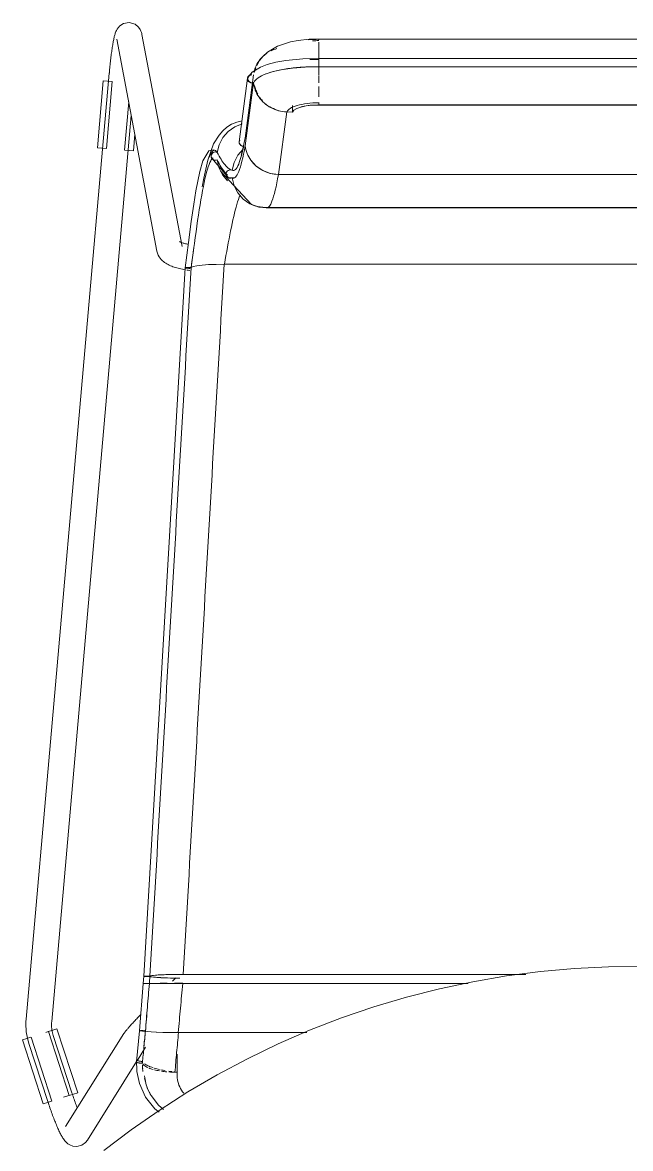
# Model space of a CAD drawing. Header units: millimetres. Extents: x 79795 to 317870, y -36033 to 97293.
# Drawn here: x 158699 to 158984, y 12620 to 13148 of the extents above; entities that cross this region are included whole.
import ezdxf

# ---------------------------------------------------------------- set-up
doc = ezdxf.new("R2010")
doc.units = ezdxf.units.MM
doc.header["$MEASUREMENT"] = 0
doc.layers.add('I-FURN', color=8, linetype='CONTINUOUS', lineweight=9)

msp = doc.modelspace()

# ---------------------------------------------------------------- linework, layer by layer
at = {"layer": 'I-FURN'}
for p, q in [((158746.11, 13147.37), (158744.46, 13146.33)), ((158748.87, 13147.86), (158746.11, 13147.37)), ((158751.62, 13147.02), (158748.87, 13147.86)), ((158742.06, 13142.06), (158741.95, 13141.66)), ((158742.17, 13142.46), (158742.06, 13142.06)), ((158742.3, 13142.85), (158742.17, 13142.46)), ((158742.44, 13143.26), (158742.3, 13142.85)), ((158742.61, 13143.69), (158742.44, 13143.26)), ((158742.82, 13144.16), (158742.61, 13143.69)), ((158743.13, 13144.72), (158742.82, 13144.16)), ((158743.6, 13145.42), (158743.13, 13144.72)), ((158744.46, 13146.33), (158743.6, 13145.42)), ((158751.62, 13147.02), (158753.2, 13145.7)), ((158753.2, 13145.7), (158753.95, 13144.62)), ((158753.95, 13144.62), (158754.32, 13143.82)), ((158754.32, 13143.82), (158754.54, 13143.2)), ((158754.54, 13143.2), (158754.67, 13142.68)), ((158754.67, 13142.68), (158754.76, 13142.27)), ((158773.58, 13042.97), (158754.76, 13142.27)), ((158740.98, 13136.78), (158740.89, 13136.19)), ((158741.08, 13137.35), (158740.98, 13136.78)), ((158741.17, 13137.9), (158741.08, 13137.35)), ((158741.26, 13138.43), (158741.17, 13137.9)), ((158741.36, 13138.94), (158741.26, 13138.43)), ((158741.45, 13139.44), (158741.36, 13138.94)), ((158741.55, 13139.92), (158741.45, 13139.44)), ((158741.65, 13140.38), (158741.55, 13139.92)), ((158741.74, 13140.82), (158741.65, 13140.38)), ((158741.84, 13141.25), (158741.74, 13140.82)), ((158741.95, 13141.66), (158741.84, 13141.25)), ((158742.97, 13140.03), (158761.79, 13040.74)), ((158813.58, 13133.94), (158818.29, 13136.81)), ((158818.29, 13136.81), (158824.44, 13138.83)), ((158824.44, 13138.83), (158827.94, 13139.48)), ((158827.94, 13139.48), (158833.15, 13140)), ((158833.15, 13140), (158837.67, 13140.08)), ((158837.67, 13140.08), (158837.67, 13139.91)), ((159132.52, 13140.08), (158837.67, 13140.08)), ((158837.67, 13139.78), (158837.67, 13140.06)), ((158837.67, 13136.84), (158837.67, 13138.59)), ((158740.27, 13131.66), (158740.19, 13130.96)), ((158740.36, 13132.35), (158740.27, 13131.66)), ((158740.44, 13133.02), (158740.36, 13132.35)), ((158740.53, 13133.69), (158740.44, 13133.02)), ((158740.62, 13134.33), (158740.53, 13133.69)), ((158740.71, 13134.97), (158740.62, 13134.33)), ((158740.8, 13135.59), (158740.71, 13134.97)), ((158740.89, 13136.19), (158740.8, 13135.59)), ((158809.93, 13130.03), (158811.6, 13132.1)), ((158811.6, 13132.1), (158813.58, 13133.94)), ((158837.67, 13133.98), (158837.67, 13136.56)), ((158837.67, 13133.82), (158837.67, 13130.8)), ((158837.67, 13130.8), (158837.67, 13133.81)), ((158739.72, 13126.59), (158739.64, 13125.84)), ((158739.79, 13127.33), (158739.72, 13126.59)), ((158739.87, 13128.07), (158739.79, 13127.33)), ((158739.94, 13128.81), (158739.87, 13128.07)), ((158740.02, 13129.53), (158739.94, 13128.81)), ((158740.11, 13130.25), (158740.02, 13129.53)), ((158740.19, 13130.96), (158740.11, 13130.25)), ((158806.46, 13124.65), (158810.29, 13126.96)), ((158808.6, 13127.76), (158809.93, 13130.03)), ((158810.29, 13126.96), (158813.46, 13128.15)), ((158813.46, 13128.15), (158817.5, 13129.23)), ((158817.5, 13129.23), (158822.22, 13130.1)), ((158825.27, 13126.51), (158819.83, 13125.68)), ((158822.22, 13130.1), (158830.11, 13130.89)), ((158831.26, 13126.99), (158825.27, 13126.51)), ((158830.11, 13130.89), (158837.67, 13131.04)), ((158837.67, 13127.08), (158831.26, 13126.99)), ((158837.67, 13131.04), (158837.67, 13130.97)), ((159132.52, 13131.04), (158837.67, 13131.04)), ((158837.67, 13127.09), (158837.67, 13131.04)), ((158837.67, 13130.97), (158837.67, 13130.78)), ((158837.67, 13130.78), (158837.67, 13130.47)), ((158837.67, 13130.47), (158837.67, 13130.08)), ((158837.67, 13130.08), (158837.67, 13129.63)), ((158837.67, 13129.63), (158837.67, 13129.14)), ((158837.67, 13129.14), (158837.67, 13128.64)), ((158837.67, 13128.64), (158837.67, 13128.16)), ((158837.67, 13128.16), (158837.67, 13127.74)), ((158837.67, 13127.74), (158837.67, 13127.41)), ((158837.67, 13127.41), (158837.67, 13127.19)), ((158837.67, 13127.19), (158837.67, 13127.09)), ((158837.67, 13127.11), (158837.67, 13123.3)), ((158837.67, 13123.3), (158837.67, 13127.11)), ((158837.67, 13127.08), (159132.52, 13127.08)), ((158739.49, 13124.18), (158700.54, 12680.86)), ((158739.51, 13124.34), (158739.49, 13124.18)), ((158739.57, 13125.09), (158739.51, 13124.34)), ((158739.64, 13125.84), (158739.57, 13125.09)), ((158800.36, 13091.99), (158804.21, 13121.77)), ((158803.21, 13093.64), (158807.06, 13123.33)), ((158804.57, 13122.27), (158806.46, 13124.65)), ((158806.28, 13117.36), (158806.9, 13122.14)), ((158813.51, 13124), (158813, 13123.81)), ((158816.33, 13124.88), (158813.51, 13124)), ((158819.83, 13125.68), (158816.33, 13124.88)), ((158837.67, 13119.54), (158837.67, 13123.1)), ((158733.92, 13089.16), (158736.68, 13120.57)), ((158736.68, 13120.57), (158738.72, 13120.4)), ((158738.15, 13088.79), (158740.91, 13120.2)), ((158738.72, 13120.4), (158740.78, 13120.21)), ((158803.19, 13090.09), (158807.03, 13119.79)), ((158837.67, 13116.07), (158837.67, 13117.92)), ((158837.67, 13116.06), (158837.67, 13115.59)), ((158837.67, 13113.09), (158837.67, 13115.55)), ((158748.58, 13110.65), (158746.6, 13088.05)), ((158818.74, 13076.71), (158822.6, 13105.99)), ((158822.6, 13105.99), (158825.31, 13105.92)), ((158825.31, 13108.93), (158825.31, 13105.92)), ((158825.31, 13105.92), (158825.95, 13106.78)), ((158825.95, 13106.78), (158827.3, 13107.57)), ((158827.3, 13107.57), (158829.29, 13108.24)), ((158829.29, 13108.24), (158831.78, 13108.75)), ((158831.78, 13108.75), (158834.63, 13109.07)), ((158834.63, 13109.07), (158837.67, 13109.18)), ((159132.52, 13109.24), (158837.67, 13109.24)), ((158837.67, 13109.18), (159132.52, 13109.18)), ((158712.5, 12679.81), (158749.79, 13104.31)), ((158796.8, 13100.16), (158794.6, 13098.78)), ((158799.17, 13101.19), (158796.8, 13100.16)), ((158801.81, 13100.33), (158798.3, 13098.93)), ((158801.67, 13101.84), (158799.17, 13101.19)), ((158750.83, 13087.68), (158751.52, 13095.57)), ((158790.89, 13095.13), (158788.38, 13091.02)), ((158792.62, 13097.1), (158790.89, 13095.13)), ((158794.6, 13098.78), (158792.62, 13097.1)), ((158795.22, 13096.76), (158792.73, 13093.93)), ((158798.3, 13098.93), (158795.22, 13096.76)), ((158801.96, 13088.12), (158803.33, 13094.42)), ((158735.96, 13088.98), (158733.92, 13089.16)), ((158788.38, 13091.02), (158785.71, 13083.39)), ((158790.99, 13090.61), (158790.09, 13086.98)), ((158792.73, 13093.93), (158790.99, 13090.61)), ((158800.41, 13092.23), (158800.35, 13091.76)), ((158800.35, 13091.76), (158800.41, 13091.29)), ((158800.6, 13092.67), (158800.41, 13092.23)), ((158800.41, 13091.29), (158800.6, 13090.85)), ((158800.6, 13090.85), (158800.9, 13090.47)), ((158800.9, 13090.47), (158801.28, 13090.17)), ((158801.28, 13090.17), (158801.73, 13089.97)), ((158801.73, 13089.97), (158802.22, 13089.9)), ((158802.22, 13089.9), (158802.72, 13089.93)), ((158738.03, 13088.8), (158735.96, 13088.98)), ((158748.78, 13087.86), (158746.72, 13088.04)), ((158750.83, 13087.68), (158748.78, 13087.86)), ((158783.31, 13083.03), (158786.08, 13087.67)), ((158786.08, 13087.67), (158788.27, 13088.2)), ((158787.29, 13085.76), (158787.21, 13085.28)), ((158787.21, 13085.28), (158787.27, 13084.79)), ((158787.22, 13085.28), (158787.29, 13085.76)), ((158787.28, 13084.79), (158787.22, 13085.28)), ((158787.27, 13084.79), (158787.46, 13084.33)), ((158787.46, 13084.33), (158787.28, 13084.79)), ((158787.48, 13086.22), (158787.29, 13085.76)), ((158787.29, 13085.76), (158787.49, 13086.21)), ((158787.41, 13084.42), (158795.54, 13075)), ((158787.57, 13084.15), (158787.44, 13084.36)), ((158787.75, 13083.93), (158787.46, 13084.33)), ((158787.46, 13084.33), (158787.74, 13083.93)), ((158787.78, 13086.61), (158787.48, 13086.22)), ((158787.49, 13086.21), (158787.79, 13086.61)), ((158787.74, 13083.93), (158788.12, 13083.61)), ((158788.13, 13083.61), (158787.75, 13083.93)), ((158788.17, 13086.92), (158787.78, 13086.61)), ((158787.79, 13086.61), (158788.17, 13086.92)), ((158788.17, 13086.92), (158788.63, 13087.11)), ((158788.63, 13087.11), (158788.17, 13086.92)), ((158788.27, 13088.2), (158789.18, 13087.9)), ((158788.63, 13087.11), (158789.12, 13087.19)), ((158789.12, 13087.19), (158788.63, 13087.11)), ((158789.12, 13087.19), (158789.62, 13087.14)), ((158789.62, 13087.15), (158789.12, 13087.19)), ((158790.09, 13086.98), (158789.62, 13087.15)), ((158789.62, 13087.14), (158790.09, 13086.98)), ((158799.7, 13085.72), (158797.94, 13082.32)), ((158802.2, 13088.59), (158799.7, 13085.72)), ((158801.2, 13085.69), (158801.96, 13088.12)), ((158781.91, 13078.03), (158783.31, 13083.03)), ((158785.71, 13083.39), (158783.82, 13074.87)), ((158788.12, 13083.61), (158788.57, 13083.4)), ((158788.58, 13083.4), (158788.13, 13083.61)), ((158788.57, 13083.4), (158789.07, 13083.31)), ((158789.07, 13083.31), (158788.58, 13083.4)), ((158789.57, 13083.34), (158789.07, 13083.31)), ((158789.07, 13083.31), (158789.57, 13083.34)), ((158790.04, 13083.49), (158789.57, 13083.34)), ((158789.57, 13083.34), (158790.04, 13083.49)), ((158790.83, 13079.88), (158790.04, 13083.49)), ((158790.04, 13083.49), (158790.82, 13079.88)), ((158790.82, 13079.88), (158792.46, 13076.56)), ((158792.47, 13076.56), (158790.83, 13079.88)), ((158795.14, 13078.52), (158795.59, 13078.73)), ((158795.59, 13078.73), (158795.14, 13078.53)), ((158795.59, 13078.73), (158796.08, 13078.81)), ((158796.08, 13078.81), (158795.59, 13078.73)), ((158796.08, 13078.81), (158796.58, 13078.77)), ((158796.58, 13078.77), (158796.08, 13078.81)), ((158796.37, 13078.89), (158796.8, 13078.71)), ((158796.58, 13078.77), (158797.05, 13078.61)), ((158797.05, 13078.61), (158796.58, 13078.77)), ((158797.94, 13082.32), (158797.05, 13078.61)), ((158805.82, 13083.32), (158808.31, 13080.58)), ((158808.31, 13080.58), (158811.39, 13078.52)), ((158780.1, 13069.01), (158781.91, 13078.03)), ((158783.82, 13074.87), (158783.08, 13070.81)), ((158791.52, 13078.23), (158806.13, 13062.53)), ((158792.46, 13076.56), (158794.87, 13073.72)), ((158794.87, 13073.72), (158792.47, 13076.56)), ((158794.21, 13076.86), (158794.28, 13077.35)), ((158794.27, 13077.35), (158794.21, 13076.86)), ((158794.28, 13076.37), (158794.21, 13076.86)), ((158794.21, 13076.86), (158794.27, 13076.37)), ((158794.46, 13077.81), (158794.27, 13077.35)), ((158794.27, 13076.37), (158794.46, 13075.91)), ((158794.28, 13077.35), (158794.47, 13077.81)), ((158794.47, 13075.91), (158794.28, 13076.37)), ((158794.76, 13078.21), (158794.46, 13077.81)), ((158794.46, 13075.91), (158794.76, 13075.5)), ((158794.47, 13077.81), (158794.76, 13078.21)), ((158794.76, 13075.5), (158794.47, 13075.91)), ((158795.14, 13078.53), (158794.76, 13078.21)), ((158794.76, 13078.21), (158795.14, 13078.52)), ((158795.14, 13075.19), (158794.76, 13075.5)), ((158794.76, 13075.5), (158795.14, 13075.19)), ((158795.59, 13074.99), (158795.14, 13075.19)), ((158795.14, 13075.19), (158795.59, 13074.99)), ((158795.24, 13075.14), (158798.12, 13075.09)), ((158796.08, 13074.91), (158795.59, 13074.99)), ((158795.59, 13074.99), (158796.08, 13074.9)), ((158796.58, 13074.94), (158796.08, 13074.91)), ((158796.08, 13074.9), (158796.58, 13074.94)), ((158797.05, 13075.11), (158796.58, 13074.94)), ((158796.58, 13074.94), (158797.05, 13075.1)), ((158797.05, 13075.1), (158797.94, 13071.39)), ((158811.42, 13078.5), (158814.97, 13077.19)), ((158814.97, 13077.19), (158818.74, 13076.71)), ((159151.45, 13076.71), (158818.74, 13076.71)), ((158818.74, 13076.71), (159151.45, 13076.71)), ((158779.07, 13062.7), (158780.1, 13069.01)), ((158797.94, 13071.39), (158799.7, 13067.99)), ((158799.7, 13068), (158797.95, 13071.39)), ((158802.21, 13065.13), (158799.7, 13068)), ((158799.7, 13067.99), (158802.2, 13065.12)), ((158802.2, 13065.12), (158805.34, 13062.95)), ((158805.34, 13062.96), (158802.21, 13065.13)), ((158805.03, 13063.13), (158809.49, 13061.4)), ((158808.91, 13061.59), (158805.34, 13062.96)), ((158805.34, 13062.95), (158808.91, 13061.59)), ((158777.89, 13054.68), (158779.07, 13062.7)), ((158806.13, 13062.53), (158808.05, 13061.83)), ((158812.7, 13061.11), (158808.91, 13061.59)), ((158808.91, 13061.59), (158812.7, 13061.11)), ((158809.49, 13061.4), (158813.24, 13060.96)), ((159157.49, 13061.11), (158812.7, 13061.11)), ((158812.7, 13061.11), (159157.49, 13061.11)), ((158813.24, 13060.96), (159118.04, 13060.96)), ((158776.53, 13044.75), (158777.89, 13054.68)), ((158772.36, 13045.2), (158772.38, 13045.19)), ((158772.38, 13045.19), (158772.45, 13045.15)), ((158772.45, 13045.15), (158772.54, 13045.1)), ((158772.54, 13045.1), (158772.69, 13045.02)), ((158772.69, 13045.02), (158772.89, 13044.94)), ((158772.89, 13044.94), (158773.12, 13044.84)), ((158773.12, 13044.84), (158773.39, 13044.74)), ((158773.39, 13044.74), (158773.69, 13044.63)), ((158773.69, 13044.63), (158774.03, 13044.53)), ((158774.03, 13044.53), (158774.39, 13044.42)), ((158774.39, 13044.42), (158774.79, 13044.31)), ((158774.79, 13044.31), (158775.21, 13044.2)), ((158774.98, 13032.89), (158776.53, 13044.75)), ((158775.21, 13044.2), (158775.65, 13044.1)), ((158775.65, 13044.1), (158776.12, 13044)), ((158776.12, 13044), (158776.62, 13043.9)), ((158761.79, 13040.74), (158762.04, 13039.75)), ((158762.04, 13039.75), (158762.41, 13038.86)), ((158762.41, 13038.86), (158762.84, 13038.07)), ((158762.84, 13038.07), (158763.33, 13037.38)), ((158763.33, 13037.38), (158763.84, 13036.78)), ((158763.84, 13036.78), (158764.36, 13036.26)), ((158774.98, 13032.89), (158755.69, 12700.98)), ((158764.36, 13036.26), (158764.89, 13035.81)), ((158764.89, 13035.81), (158765.42, 13035.41)), ((158765.42, 13035.41), (158765.96, 13035.05)), ((158765.96, 13035.05), (158766.5, 13034.73)), ((158766.5, 13034.73), (158767.03, 13034.44)), ((158767.03, 13034.44), (158767.58, 13034.17)), ((158767.58, 13034.17), (158768.15, 13033.91)), ((158768.15, 13033.91), (158768.72, 13033.68)), ((158768.72, 13033.68), (158769.3, 13033.46)), ((158769.3, 13033.46), (158769.89, 13033.25)), ((158769.89, 13033.25), (158770.49, 13033.06)), ((158770.49, 13033.06), (158771.11, 13032.88)), ((158771.11, 13032.88), (158771.74, 13032.7)), ((158771.74, 13032.7), (158772.38, 13032.54)), ((158772.38, 13032.54), (158773.04, 13032.39)), ((158773.04, 13032.39), (158773.71, 13032.25)), ((158773.71, 13032.25), (158774.39, 13032.11)), ((158774.39, 13032.11), (158775.08, 13031.99)), ((158775.05, 13032.95), (158774.98, 13032.89)), ((158774.98, 13032.89), (158775.05, 13032.95)), ((158774.98, 13032.89), (158775.04, 13032.84)), ((158775.04, 13032.84), (158774.98, 13032.89)), ((158775.04, 13032.84), (158775.23, 13032.79)), ((158775.22, 13032.79), (158775.04, 13032.84)), ((158775.24, 13033), (158775.05, 13032.95)), ((158775.05, 13032.95), (158775.24, 13033)), ((158775.51, 13032.75), (158775.22, 13032.79)), ((158775.23, 13032.79), (158775.52, 13032.75)), ((158775.54, 13033.04), (158775.24, 13033)), ((158775.24, 13033), (158775.54, 13033.04)), ((158775.89, 13032.71), (158775.51, 13032.75)), ((158775.52, 13032.75), (158775.9, 13032.71)), ((158775.93, 13033.07), (158775.54, 13033.04)), ((158775.54, 13033.04), (158775.92, 13033.07)), ((158775.79, 13031.87), (158776.5, 13031.76)), ((158776.34, 13032.69), (158775.89, 13032.71)), ((158775.9, 13032.71), (158776.35, 13032.69)), ((158775.92, 13033.07), (158776.38, 13033.1)), ((158776.38, 13033.1), (158775.93, 13033.07)), ((158776.83, 13032.68), (158776.34, 13032.69)), ((158776.35, 13032.69), (158776.84, 13032.68)), ((158776.88, 13033.1), (158776.38, 13033.1)), ((158776.38, 13033.1), (158776.87, 13033.1)), ((158776.5, 13031.76), (158777.23, 13031.66)), ((158777.33, 13032.68), (158776.83, 13032.68)), ((158776.84, 13032.68), (158777.34, 13032.68)), ((158776.87, 13033.1), (158777.37, 13033.1)), ((158777.37, 13033.1), (158776.88, 13033.1)), ((158777.84, 13033.08), (158777.37, 13033.1)), ((158777.37, 13033.1), (158777.84, 13033.08)), ((158778.75, 13033.48), (158777.84, 13033.08)), ((158777.84, 13033.08), (158778.75, 13033.48)), ((158780.49, 13033.85), (158778.75, 13033.48)), ((158778.75, 13033.48), (158780.48, 13033.85)), ((158782.99, 13034.16), (158780.49, 13033.85)), ((158780.49, 13033.85), (158782.95, 13034.16)), ((158782.98, 13034.16), (158786.04, 13034.4)), ((158786.09, 13034.4), (158782.99, 13034.16)), ((158789.62, 13034.55), (158786.09, 13034.4)), ((158786.09, 13034.4), (158789.56, 13034.55)), ((158793.39, 13034.61), (158789.62, 13034.55)), ((158789.62, 13034.55), (158793.31, 13034.61)), ((159176.79, 13034.61), (158793.39, 13034.61)), ((158793.39, 13034.61), (159176.79, 13034.61)), ((158957.43, 12704.62), (158941.5, 12703.19)), ((158973.41, 12705.4), (158957.43, 12704.62)), ((158989.41, 12705.55), (158973.41, 12705.4)), ((158755.42, 12697.63), (158755.68, 12700.98)), ((158755.75, 12701.01), (158755.69, 12700.98)), ((158755.69, 12700.98), (158755.76, 12700.96)), ((158755.94, 12701.04), (158755.75, 12701.01)), ((158755.76, 12700.96), (158755.95, 12700.93)), ((158756.23, 12701.06), (158755.94, 12701.04)), ((158755.95, 12700.93), (158756.24, 12700.91)), ((158756.62, 12701.08), (158756.23, 12701.06)), ((158756.24, 12700.91), (158756.62, 12700.89)), ((158757.07, 12701.09), (158756.62, 12701.08)), ((158756.62, 12700.89), (158757.07, 12700.88)), ((158757.56, 12701.09), (158757.07, 12701.09)), ((158757.07, 12700.88), (158757.57, 12700.87)), ((158758.05, 12701.09), (158757.56, 12701.09)), ((158757.57, 12700.87), (158758.06, 12700.88)), ((158758.52, 12701.08), (158758.05, 12701.09)), ((158758.06, 12700.88), (158758.53, 12700.88)), ((158759.41, 12701.29), (158758.52, 12701.08)), ((158758.53, 12700.88), (158759.43, 12700.67)), ((158761.16, 12701.49), (158759.41, 12701.29)), ((158759.43, 12700.67), (158761.18, 12700.48)), ((158763.66, 12701.65), (158761.16, 12701.49)), ((158761.18, 12700.48), (158763.68, 12700.32)), ((158766.79, 12701.77), (158763.66, 12701.65)), ((158763.68, 12700.32), (158766.8, 12700.2)), ((158770.36, 12701.85), (158766.79, 12701.77)), ((158766.8, 12700.2), (158770.35, 12700.12)), ((158770.65, 12700.24), (158769.18, 12698.71)), ((158770.35, 12700.12), (158772.6, 12700.09)), ((158774.14, 12701.88), (158770.36, 12701.85)), ((158934.72, 12701.88), (158774.14, 12701.88)), ((158774.14, 12701.88), (158934.72, 12701.88)), ((158925.63, 12701.13), (158909.86, 12698.44)), ((158941.5, 12703.19), (158925.63, 12701.13)), ((158755.41, 12697.63), (158753.59, 12675.42)), ((158755.48, 12697.63), (158755.41, 12697.63)), ((158755.41, 12697.63), (158755.48, 12697.62)), ((158755.48, 12697.62), (158755.42, 12697.63)), ((158755.42, 12697.63), (158755.48, 12697.63)), ((158755.96, 12697.62), (158755.67, 12697.62)), ((158755.67, 12697.62), (158755.96, 12697.62)), ((158756.35, 12697.63), (158755.96, 12697.63)), ((158756.35, 12697.62), (158755.96, 12697.62)), ((158755.96, 12697.62), (158756.34, 12697.62)), ((158755.97, 12697.63), (158756.35, 12697.63)), ((158756.34, 12697.62), (158756.79, 12697.62)), ((158756.35, 12697.63), (158756.8, 12697.63)), ((158756.8, 12697.63), (158756.35, 12697.63)), ((158756.8, 12697.62), (158756.35, 12697.62)), ((158756.79, 12697.62), (158757.28, 12697.62)), ((158756.8, 12697.63), (158757.29, 12697.63)), ((158757.29, 12697.63), (158756.8, 12697.63)), ((158757.29, 12697.62), (158756.8, 12697.62)), ((158757.28, 12697.62), (158757.78, 12697.62)), ((158757.29, 12697.63), (158757.79, 12697.63)), ((158757.79, 12697.63), (158757.29, 12697.63)), ((158757.78, 12697.62), (158757.29, 12697.62)), ((158758.25, 12697.62), (158757.78, 12697.62)), ((158757.78, 12697.62), (158758.25, 12697.62)), ((158757.79, 12697.63), (158758.26, 12697.63)), ((158758.26, 12697.63), (158757.79, 12697.63)), ((158759.14, 12697.6), (158758.25, 12697.62)), ((158758.25, 12697.62), (158759.14, 12697.6)), ((158760.88, 12697.59), (158759.14, 12697.6)), ((158759.14, 12697.6), (158760.89, 12697.59)), ((158760.9, 12697.66), (158759.15, 12697.65)), ((158759.16, 12697.65), (158760.91, 12697.66)), ((158763.39, 12697.58), (158760.89, 12697.59)), ((158760.89, 12697.59), (158763.39, 12697.58)), ((158763.4, 12697.67), (158760.9, 12697.66)), ((158760.91, 12697.66), (158763.41, 12697.67)), ((158766.52, 12697.57), (158763.39, 12697.58)), ((158763.39, 12697.58), (158766.52, 12697.57)), ((158766.53, 12697.68), (158763.4, 12697.67)), ((158763.41, 12697.67), (158766.53, 12697.68)), ((158770.09, 12697.56), (158766.52, 12697.57)), ((158766.52, 12697.57), (158770.09, 12697.56)), ((158770.09, 12697.69), (158773.87, 12697.69)), ((158773.87, 12697.69), (158770.09, 12697.69)), ((158773.88, 12697.56), (158770.09, 12697.56)), ((158770.09, 12697.56), (158773.88, 12697.56)), ((158907.62, 12697.56), (158773.88, 12697.56)), ((158773.88, 12697.56), (158907.62, 12697.56)), ((158894.21, 12695.11), (158878.71, 12691.17)), ((158909.86, 12698.44), (158894.21, 12695.11)), ((158878.71, 12691.17), (158863.37, 12686.6)), ((158753.61, 12682.46), (158754.06, 12682.93)), ((158863.37, 12686.6), (158848.23, 12681.43)), ((158700.46, 12679.72), (158700.43, 12678.58)), ((158700.43, 12678.58), (158700.45, 12677.44)), ((158700.54, 12680.86), (158700.46, 12679.72)), ((158712.43, 12678.46), (158712.45, 12679.12)), ((158712.44, 12677.8), (158712.43, 12678.46)), ((158712.48, 12677.13), (158712.44, 12677.8)), ((158712.45, 12679.12), (158712.49, 12679.78)), ((158712.49, 12679.78), (158712.5, 12679.81)), ((158748.87, 12677.29), (158749.16, 12677.61)), ((158749.16, 12677.61), (158749.46, 12677.94)), ((158749.46, 12677.94), (158749.77, 12678.3)), ((158749.77, 12678.3), (158750.1, 12678.66)), ((158750.1, 12678.66), (158750.45, 12679.04)), ((158750.45, 12679.04), (158750.8, 12679.43)), ((158750.8, 12679.43), (158751.17, 12679.83)), ((158751.17, 12679.83), (158751.55, 12680.24)), ((158751.55, 12680.24), (158751.94, 12680.67)), ((158751.94, 12680.67), (158752.35, 12681.1)), ((158752.35, 12681.1), (158752.76, 12681.55)), ((158752.76, 12681.55), (158753.18, 12682)), ((158753.18, 12682), (158753.61, 12682.46)), ((158848.23, 12681.43), (158833.31, 12675.66)), ((158700.45, 12677.44), (158700.51, 12676.3)), ((158700.51, 12676.3), (158700.61, 12675.16)), ((158700.61, 12675.16), (158700.76, 12674.03)), ((158700.76, 12674.03), (158700.96, 12672.9)), ((158700.78, 12671.81), (158702.75, 12672.44)), ((158700.96, 12672.9), (158701.2, 12671.79)), ((158712.56, 12642.48), (158702.87, 12672.48)), ((158709.68, 12674.68), (158710.84, 12675.06)), ((158710.94, 12675.09), (158720.63, 12645.08)), ((158711.06, 12675.13), (158713.03, 12675.76)), ((158712.54, 12676.48), (158712.48, 12677.13)), ((158712.63, 12675.82), (158712.54, 12676.48)), ((158712.74, 12675.17), (158712.63, 12675.82)), ((158712.88, 12674.52), (158712.74, 12675.17)), ((158713.05, 12673.88), (158712.88, 12674.52)), ((158713.03, 12675.76), (158714.98, 12676.39)), ((158713.24, 12673.25), (158713.05, 12673.88)), ((158721.95, 12646.43), (158713.24, 12673.25)), ((158724.67, 12646.39), (158714.98, 12676.39)), ((158746.34, 12674.16), (158719.03, 12630.57)), ((158746.34, 12674.16), (158746.55, 12674.48)), ((158746.55, 12674.48), (158746.73, 12674.74)), ((158746.73, 12674.74), (158746.91, 12674.97)), ((158746.91, 12674.97), (158747.08, 12675.19)), ((158747.08, 12675.19), (158747.26, 12675.41)), ((158747.26, 12675.41), (158747.45, 12675.64)), ((158747.45, 12675.64), (158747.65, 12675.88)), ((158747.65, 12675.88), (158747.87, 12676.14)), ((158747.87, 12676.14), (158748.1, 12676.4)), ((158748.1, 12676.4), (158748.34, 12676.68)), ((158748.34, 12676.68), (158748.6, 12676.98)), ((158748.6, 12676.98), (158748.87, 12677.29)), ((158753.58, 12675.42), (158752.16, 12660.93)), ((158753.65, 12675.45), (158753.58, 12675.42)), ((158753.58, 12675.42), (158753.65, 12675.4)), ((158753.59, 12675.42), (158753.65, 12675.45)), ((158753.66, 12675.4), (158753.59, 12675.42)), ((158753.84, 12675.47), (158753.65, 12675.45)), ((158753.65, 12675.45), (158753.84, 12675.47)), ((158753.65, 12675.4), (158753.84, 12675.37)), ((158754.13, 12675.5), (158753.84, 12675.47)), ((158753.84, 12675.47), (158754.13, 12675.5)), ((158753.84, 12675.37), (158754.14, 12675.35)), ((158754.14, 12675.35), (158753.85, 12675.37)), ((158754.51, 12675.51), (158754.13, 12675.5)), ((158754.13, 12675.5), (158754.51, 12675.51)), ((158754.14, 12675.35), (158754.52, 12675.34)), ((158754.53, 12675.34), (158754.14, 12675.35)), ((158754.96, 12675.52), (158754.51, 12675.51)), ((158754.51, 12675.51), (158754.97, 12675.52)), ((158754.52, 12675.34), (158754.98, 12675.33)), ((158754.98, 12675.33), (158754.53, 12675.34)), ((158755.45, 12675.53), (158754.96, 12675.52)), ((158754.97, 12675.52), (158755.46, 12675.53)), ((158754.98, 12675.33), (158755.47, 12675.32)), ((158755.47, 12675.32), (158754.98, 12675.33)), ((158755.47, 12675.32), (158755.96, 12675.32)), ((158755.97, 12675.32), (158755.47, 12675.32)), ((158756.42, 12675.52), (158755.95, 12675.53)), ((158755.95, 12675.53), (158756.42, 12675.52)), ((158755.96, 12675.32), (158756.44, 12675.33)), ((158756.44, 12675.33), (158755.97, 12675.32)), ((158756.44, 12675.33), (158757.33, 12675.14)), ((158757.32, 12675.14), (158756.44, 12675.33)), ((158757.33, 12675.14), (158759.06, 12674.96)), ((158759.04, 12674.96), (158757.33, 12675.14)), ((158759.06, 12674.96), (158761.54, 12674.81)), ((158761.5, 12674.81), (158759.06, 12674.96)), ((158761.54, 12674.81), (158764.64, 12674.69)), ((158764.57, 12674.7), (158761.54, 12674.81)), ((158764.64, 12674.69), (158768.07, 12674.62)), ((158768.08, 12674.62), (158764.64, 12674.69)), ((158768.17, 12674.62), (158771.93, 12674.59)), ((158771.81, 12674.59), (158768.17, 12674.62)), ((158771.93, 12674.59), (158832.05, 12674.59)), ((158832.05, 12674.59), (158771.93, 12674.59)), ((158833.31, 12675.66), (158818.63, 12669.29)), ((158698.83, 12671.18), (158700.78, 12671.81)), ((158708.52, 12641.17), (158698.83, 12671.18)), ((158701.2, 12671.79), (158701.48, 12670.68)), ((158701.48, 12670.68), (158701.81, 12669.59)), ((158701.81, 12669.59), (158701.83, 12669.54)), ((158701.83, 12669.54), (158710.54, 12642.73)), ((158752.47, 12661.34), (158756.51, 12667.79)), ((158818.63, 12669.29), (158804.22, 12662.35)), ((158752.37, 12656.37), (158752.29, 12661.83)), ((158771.23, 12664.55), (158771.23, 12654.8)), ((158804.22, 12662.35), (158790.1, 12654.83)), ((158729.2, 12624.2), (158752.23, 12660.97)), ((158753.59, 12650.72), (158752.37, 12656.37)), ((158771.28, 12656.04), (158770.24, 12656.04)), ((158790.1, 12654.83), (158776.29, 12646.75)), ((158722.06, 12646.11), (158721.95, 12646.43)), ((158722.29, 12645.41), (158722.06, 12646.11)), ((158724.67, 12646.39), (158722.72, 12645.76)), ((158756.49, 12644.4), (158753.59, 12650.72)), ((158759.06, 12645.11), (158757.15, 12648.8)), ((158776.29, 12646.75), (158762.81, 12638.13)), ((158710.47, 12641.8), (158708.52, 12641.17)), ((158712.44, 12642.44), (158710.47, 12641.8)), ((158710.69, 12642.27), (158710.54, 12642.73)), ((158710.93, 12641.53), (158710.69, 12642.27)), ((158711.18, 12640.79), (158710.93, 12641.53)), ((158711.43, 12640.06), (158711.18, 12640.79)), ((158718.05, 12644.25), (158720.53, 12645.05)), ((158722.72, 12645.76), (158720.75, 12645.12)), ((158722.52, 12644.72), (158722.29, 12645.41)), ((158722.75, 12644.04), (158722.52, 12644.72)), ((158722.99, 12643.36), (158722.75, 12644.04)), ((158723.22, 12642.69), (158722.99, 12643.36)), ((158723.46, 12642.02), (158723.22, 12642.69)), ((158723.69, 12641.36), (158723.46, 12642.02)), ((158723.93, 12640.72), (158723.69, 12641.36)), ((158724.16, 12640.08), (158723.93, 12640.72)), ((158760.83, 12638.87), (158756.49, 12644.4)), ((158762.56, 12640.54), (158759.06, 12645.11)), ((158711.68, 12639.33), (158711.43, 12640.06)), ((158711.93, 12638.61), (158711.68, 12639.33)), ((158712.19, 12637.89), (158711.93, 12638.61)), ((158712.44, 12637.19), (158712.19, 12637.89)), ((158712.7, 12636.49), (158712.44, 12637.19)), ((158712.95, 12635.8), (158712.7, 12636.49)), ((158713.21, 12635.12), (158712.95, 12635.8)), ((158724.4, 12639.46), (158724.16, 12640.08)), ((158762.81, 12638.13), (158749.69, 12628.97)), ((158762.88, 12637.23), (158760.83, 12638.87)), ((158764.91, 12638.58), (158762.56, 12640.54)), ((158713.46, 12634.46), (158713.21, 12635.12)), ((158713.71, 12633.8), (158713.46, 12634.46)), ((158713.96, 12633.16), (158713.71, 12633.8)), ((158714.22, 12632.54), (158713.96, 12633.16)), ((158714.46, 12631.93), (158714.22, 12632.54)), ((158714.71, 12631.33), (158714.46, 12631.93)), ((158714.96, 12630.75), (158714.71, 12631.33)), ((158715.2, 12630.19), (158714.96, 12630.75)), ((158715.44, 12629.65), (158715.2, 12630.19)), ((158715.68, 12629.12), (158715.44, 12629.65)), ((158715.91, 12628.61), (158715.68, 12629.12)), ((158716.14, 12628.12), (158715.91, 12628.61)), ((158716.38, 12627.64), (158716.14, 12628.12)), ((158716.61, 12627.19), (158716.38, 12627.64)), ((158716.83, 12626.75), (158716.61, 12627.19)), ((158717.06, 12626.32), (158716.83, 12626.75)), ((158717.29, 12625.91), (158717.06, 12626.32)), ((158717.53, 12625.51), (158717.29, 12625.91)), ((158717.77, 12625.12), (158717.53, 12625.51)), ((158718.03, 12624.73), (158717.77, 12625.12)), ((158749.69, 12628.97), (158736.95, 12619.3)), ((158718.3, 12624.34), (158718.03, 12624.73)), ((158718.62, 12623.94), (158718.3, 12624.34)), ((158718.99, 12623.51), (158718.62, 12623.94)), ((158719.45, 12623.05), (158718.99, 12623.51)), ((158720.08, 12622.53), (158719.45, 12623.05)), ((158720.99, 12621.96), (158720.08, 12622.53)), ((158722.37, 12621.44), (158720.99, 12621.96)), ((158724.35, 12621.27), (158722.37, 12621.44)), ((158726.57, 12621.86), (158724.35, 12621.27)), ((158728.31, 12623.08), (158726.57, 12621.86)), ((158728.31, 12623.08), (158729.2, 12624.2))]:
    msp.add_line(p, q, dxfattribs=at)
for centre, major_axis, ratio, start_param, end_param in [((158837.67, 13135.8), (-12.4, 0), 0.287441, 4.712389, 4.950404), ((158837.67, 13124.33), (0, -15.75), 0.000004, 5.8107, 5.99294), ((158802.31, 13091.76), (-1.96, 0), 0.955139, 5.775592, 8.064923), ((158818.87, 13091.78), (-15.78, 0), 0.955139, 0.112537, 0.354036), ((158818.87, 13091.78), (-15.78, 0), 0.955139, 0.354206, 0.595753), ((158818.87, 13091.78), (-15.78, 0), 0.955139, 0.595876, 1.562553)]:
    msp.add_ellipse(centre, major_axis=major_axis, ratio=ratio, start_param=start_param, end_param=end_param, dxfattribs=at)
for points in [[(158832.7, 13139.77), (158834.28, 13139.92), (158835.95, 13139.99), (158837.67, 13139.99)], [(158818.06, 13135.63), (158817.11, 13135.38), (158816.17, 13135.03), (158815.28, 13134.6)], [(158807.24, 13119.78), (158807.59, 13120.51), (158808.9, 13121.91), (158812.6, 13123.81), (158817.67, 13125.34), (158823.81, 13126.45), (158830.67, 13127.08), (158835.32, 13127.15), (158837.67, 13127.11)], [(158807.52, 13124.74), (158807.67, 13125.4), (158807.87, 13126.05), (158808.11, 13126.68)], [(158833.4, 13130.49), (158834.82, 13130.53), (158836.24, 13130.53), (158837.67, 13130.51)], [(158806.77, 13119.63), (158806.69, 13119.62), (158806.52, 13119.6), (158806.36, 13119.6), (158806.27, 13119.61)], [(158807.03, 13119.79), (158807.18, 13118.55), (158807.76, 13116.17), (158809.53, 13112.83), (158812.06, 13109.99), (158815.2, 13107.8), (158818.8, 13106.39), (158821.3, 13106.03), (158822.6, 13105.99)], [(158808.12, 13116.2), (158807.86, 13116.88), (158807.7, 13117.58), (158807.55, 13118.28)], [(158809.02, 13114.28), (158808.69, 13114.86), (158808.47, 13115.48), (158808.28, 13116.11)], [(158811.31, 13111.14), (158810.79, 13111.69), (158810.26, 13112.27), (158809.87, 13112.91)], [(158822.84, 13106), (158823.1, 13107.11), (158826.48, 13109.28), (158833.88, 13110.25), (158837.67, 13110.3)], [(158819.06, 13106.54), (158817.83, 13106.87), (158815.5, 13107.83), (158813.19, 13109.2), (158812.2, 13110.01)], [(158836.83, 13109.23), (158834.05, 13109.17), (158830.91, 13108.9), (158829.29, 13108.29)], [(158803.19, 13090.09), (158802.17, 13084.59), (158800.12, 13076.52), (158798.07, 13074.56), (158797.05, 13075.11)], [(158812.7, 13061.11), (158812.88, 13061.01), (158813.06, 13060.96), (158813.24, 13060.96)], [(158779.02, 13042.25), (158778.63, 13039.22), (158778.25, 13036.15), (158777.86, 13033.09)], [(158758.52, 12701.08), (158761.74, 12756.49), (158768.18, 12867.25), (158774.62, 12977.85), (158777.84, 13033.08)], [(158783.73, 12868.37), (158786.92, 12923.83), (158790.12, 12979.25), (158793.31, 13034.61)], [(158774.14, 12701.88), (158777.34, 12757.4), (158780.53, 12812.93), (158783.73, 12868.37)], [(158758.53, 12700.88), (158757.94, 12700.87), (158756.43, 12700.87), (158755.69, 12700.95), (158755.68, 12700.98)], [(158758.52, 12701.08), (158758.48, 12700.51), (158758.39, 12699.35), (158758.3, 12698.2), (158758.25, 12697.62)], [(158758.53, 12700.88), (158758.48, 12700.34), (158758.39, 12699.26), (158758.3, 12698.17), (158758.26, 12697.63)], [(158756.44, 12675.33), (158756.74, 12679.04), (158757.35, 12686.46), (158757.95, 12693.9), (158758.25, 12697.62)], [(158772.85, 12686.07), (158773.19, 12689.9), (158773.53, 12693.73), (158773.88, 12697.56)], [(158757.63, 12690.08), (158757.67, 12690.49), (158757.7, 12690.9), (158757.73, 12691.31)], [(158756.42, 12675.52), (158756.73, 12679.16), (158757.03, 12682.81), (158757.33, 12686.47)], [(158771.81, 12674.59), (158772.16, 12678.42), (158772.5, 12682.24), (158772.85, 12686.07)], [(158756.44, 12675.33), (158756.2, 12672.81), (158755.72, 12667.77), (158755.24, 12662.82), (158755, 12660.38)], [(158756.42, 12675.52), (158756.19, 12673.14), (158755.95, 12670.78), (158755.72, 12668.43)], [(158771.93, 12674.59), (158771.63, 12671.46), (158771.04, 12665.21), (158770.5, 12659.07), (158770.24, 12656.04)], [(158752.35, 12661.68), (158752.39, 12661.64), (158752.51, 12661.54), (158752.81, 12661.41), (158753.19, 12661.29), (158753.65, 12661.2), (158754.14, 12661.13), (158754.64, 12661.1), (158754.95, 12661.1), (158755.1, 12661.11)], [(158757.55, 12658.21), (158756.85, 12658.53), (158755.71, 12659.23), (158755.15, 12659.98), (158755, 12660.38)], [(158755.04, 12659.55), (158755.05, 12658.89), (158755.09, 12658.25), (158755.15, 12657.6)], [(158755.18, 12656.38), (158755.09, 12657.2), (158755.08, 12658.02), (158755.09, 12658.85)], [(158756.01, 12660.02), (158756.42, 12659.7), (158756.94, 12659.37), (158757.58, 12659.07)], [(158757.83, 12658.95), (158758.46, 12658.65), (158759.21, 12658.38), (158760.02, 12658.11)], [(158759.98, 12657.32), (158759.25, 12657.53), (158758.61, 12657.76), (158758.01, 12658.01)], [(158760.45, 12657.96), (158761.26, 12657.71), (158762.13, 12657.48), (158763.05, 12657.26)], [(158763.03, 12656.64), (158762.19, 12656.79), (158761.38, 12656.95), (158760.65, 12657.14)], [(158763.71, 12657.11), (158764.35, 12656.97), (158765.02, 12656.83), (158765.7, 12656.71)], [(158766.52, 12656.21), (158765.62, 12656.28), (158764.73, 12656.39), (158763.88, 12656.51)], [(158755.97, 12653.13), (158756.17, 12652.4), (158756.4, 12651.69), (158756.67, 12650.98)], [(158767.4, 12656.46), (158767.87, 12656.39), (158768.35, 12656.34), (158768.83, 12656.29)], [(158770.24, 12656.04), (158769.28, 12656.05), (158768.35, 12656.08), (158767.44, 12656.14)], [(158771.23, 12654.52), (158771.22, 12655.03), (158771.24, 12655.54), (158771.28, 12656.05)], [(158774.39, 12646.15), (158774.16, 12646.43), (158773.93, 12646.71), (158773.7, 12647)]]:
    msp.add_open_spline(points, degree=3, dxfattribs=at)
for points, knots in [([(158813.31, 13133.46), (158812.92, 13133.18), (158811.54, 13132.15), (158809.54, 13129.98), (158807.93, 13127.13), (158807.46, 13125.19), (158807.3, 13124.42)], [0.434972, 0.434972, 0.434972, 0.434972, 0.5, 0.6666667, 0.8333333, 0.9407177, 0.9407177, 0.9407177, 0.9407177]), ([(158806.18, 13123.37), (158806.04, 13123.38), (158805.81, 13123.36), (158805.52, 13123.29), (158805.25, 13123.19), (158804.94, 13123.01), (158804.62, 13122.72), (158804.39, 13122.36), (158804.25, 13122.01), (158804.2, 13121.7), (158804.2, 13121.43), (158804.23, 13121.17), (158804.3, 13120.91), (158804.42, 13120.66), (158804.61, 13120.35), (158804.93, 13120.03), (158805.33, 13119.79), (158805.69, 13119.67), (158806.06, 13119.6), (158806.5, 13119.61), (158806.86, 13119.71), (158807.03, 13119.79)], [0.1111111, 0.1111111, 0.1111111, 0.1111111, 0.1666667, 0.1944444, 0.2222222, 0.2777778, 0.3333333, 0.3888889, 0.4444444, 0.4791667, 0.5138889, 0.5486111, 0.5833333, 0.6180556, 0.6527778, 0.7222222, 0.7916667, 0.8263889, 0.8611111, 0.9305556, 1, 1, 1, 1]), ([(158805.78, 13119.7), (158805.66, 13119.74), (158805.43, 13119.83), (158805.02, 13120.11), (158804.56, 13120.66), (158804.31, 13121.53), (158804.54, 13122.31), (158804.94, 13122.82), (158805.32, 13123.12), (158805.78, 13123.31), (158806.11, 13123.35), (158806.27, 13123.36)], [-0.8125, -0.8125, -0.8125, -0.8125, -0.765625, -0.71875, -0.625, -0.5, -0.375, -0.3125, -0.25, -0.1875, -0.125, -0.125, -0.125, -0.125]), ([(158802.5, 13089.99), (158801.7, 13086.28), (158799.89, 13079.8), (158798.07, 13078.06), (158797.05, 13078.61)], [0.1122148, 0.1122148, 0.1122148, 0.1122148, 0.5, 1, 1, 1, 1]), ([(158788.21, 13084.38), (158787.8, 13084.18), (158786.38, 13082.58), (158783.94, 13074.28), (158780.89, 13055.84), (158778.86, 13040.63), (158777.84, 13033.08)], [0.1500588, 0.1500588, 0.1500588, 0.1500588, 0.25, 0.5, 0.75, 1, 1, 1, 1]), ([(158790.09, 13086.98), (158789.07, 13088.54), (158787.78, 13088.3), (158786.5, 13085.28), (158786.24, 13084.56)], [0, 0, 0, 0, 0.25, 0.3133981, 0.3133981, 0.3133981, 0.3133981]), ([(158796.37, 13078.89), (158795.44, 13079.36), (158793.34, 13081.15), (158791.25, 13084.58), (158790.09, 13086.98)], [0.0974621, 0.0974621, 0.0974621, 0.0974621, 0.5, 1, 1, 1, 1]), ([(158794.92, 13076.36), (158794.46, 13076.76), (158792.84, 13078.43), (158791.21, 13081.09), (158790.04, 13083.49)], [0.303693, 0.303693, 0.303693, 0.303693, 0.5, 1, 1, 1, 1]), ([(158813.24, 13060.96), (158814.07, 13060.96), (158815.9, 13063.34), (158817.73, 13070.98), (158818.74, 13076.71)], [0.0892846, 0.0892846, 0.0892846, 0.0892846, 0.5, 1, 1, 1, 1]), ([(158793.39, 13034.61), (158794.37, 13040), (158796.31, 13050.78), (158798.75, 13061.49), (158800.21, 13065.74), (158800.69, 13066.88)], [0, 0, 0, 0, 0.25, 0.5, 0.625, 0.625, 0.625, 0.625]), ([(158755.68, 12700.98), (158755.69, 12701), (158755.82, 12701.03), (158756.22, 12701.06), (158756.6, 12701.08), (158757.06, 12701.09), (158757.55, 12701.1), (158758.06, 12701.09), (158758.37, 12701.09), (158758.52, 12701.08)], [-0.498493, -0.498493, -0.498493, -0.498493, -0.375, -0.3125, -0.25, -0.1875, -0.125, -0.0625, 0, 0, 0, 0]), ([(158758.52, 12701.08), (158758.8, 12701.23), (158760.19, 12701.44), (158763.55, 12701.66), (158766.71, 12701.78), (158770.32, 12701.86), (158772.87, 12701.88), (158774.14, 12701.88)], [-1, -1, -1, -1, -0.666667, -0.5, -0.333333, -0.166667, 0, 0, 0, 0]), ([(158772.6, 12700.09), (158770.58, 12700.11), (158767.35, 12700.16), (158763.56, 12700.31), (158760.21, 12700.53), (158758.82, 12700.74), (158758.53, 12700.88)], [-0.9335619, -0.9335619, -0.9335619, -0.9335619, -0.6666667, -0.5, -0.3333333, 0, 0, 0, 0]), ([(158755, 12660.38), (158754.86, 12660.36), (158754.57, 12660.33), (158754.15, 12660.31), (158753.78, 12660.32), (158753.48, 12660.34), (158753.21, 12660.38), (158752.96, 12660.43), (158752.74, 12660.49), (158752.54, 12660.55), (158752.35, 12660.65), (158752.25, 12660.74), (158752.21, 12660.78)], [0, 0, 0, 0, 0.0555556, 0.1111111, 0.1666667, 0.1944444, 0.2222222, 0.2777778, 0.3055556, 0.3333333, 0.3888889, 0.4444444, 0.4444444, 0.4444444, 0.4444444]), ([(158759.07, 12645.13), (158758.55, 12645.96), (158756.88, 12648.84), (158756.28, 12652.02), (158755.98, 12654.31)], [-0.4024189, -0.4024189, -0.4024189, -0.4024189, -0.3333333, -0.1655687, -0.1655687, -0.1655687, -0.1655687]), ([(158774.39, 12646.15), (158773.63, 12647.06), (158771.7, 12650.05), (158771.07, 12653.66), (158771.28, 12656.04)], [0.5, 0.5, 0.5, 0.5, 0.6666667, 1, 1, 1, 1])]:
    msp.add_open_spline(points, degree=3, knots=knots, dxfattribs=at)

doc.saveas('drawing.dxf')
